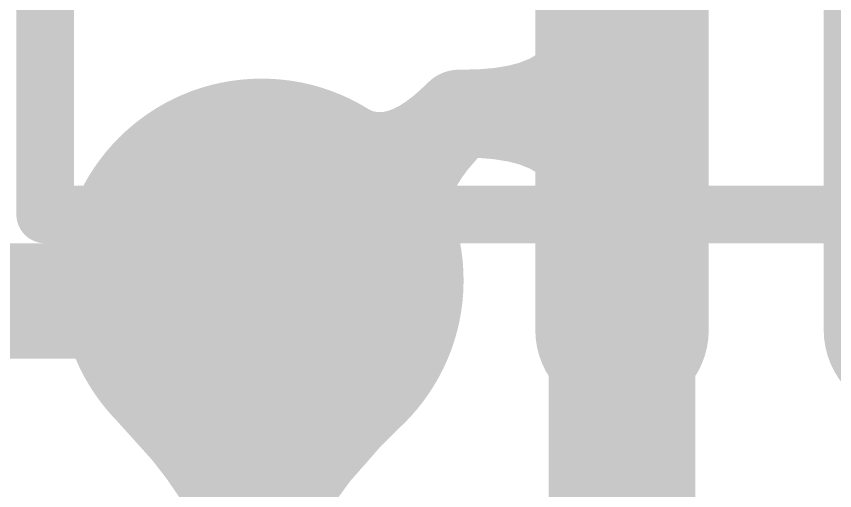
# Model space of a CAD drawing. Header units: inches. Extents: x 0.91 to 3.83, y 2.6 to 3.83.
# Drawn here: x 1.9738 to 2.0297, y 3.0008 to 3.0332 of the extents above; entities that cross this region are included whole.
import ezdxf

# ---------------------------------------------------------------- set-up
doc = ezdxf.new("R2010")
doc.units = ezdxf.units.IN
doc.header["$MEASUREMENT"] = 0
for name, color, linetype in [('Bottom Courtyard', 56, 'Continuous'), ('Bottom Layer', 5, 'Continuous'), ('Top Layer', 1, 'Continuous'), ('Top Overlay', 2, 'Continuous'), ('Top Paste', 8, 'Continuous'), ('Top Solder', 216, 'Continuous'), ('Via Holes', 16, 'Continuous')]:
    doc.layers.add(name, color=color, linetype=linetype)

# ---------------------------------------------------------------- blocks, each defined once
blk = doc.blocks.new('QFN50P500X500X80_HS_29N_CP2102N_344')
at = {"layer": 'Top Layer'}
h = blk.add_hatch(color=1, dxfattribs=at)
edge = h.paths.add_edge_path()
edge.add_arc((-0.059055, -0.106299), 0.004921, 180, 360)
edge.add_line((-0.054134, -0.106299), (-0.054134, -0.076772))
edge.add_arc((-0.059055, -0.076772), 0.004921, 0, 180)
edge.add_line((-0.063976, -0.076772), (-0.063976, -0.106299))
at = {"layer": 'Top Paste'}
h = blk.add_hatch(color=8, dxfattribs=at)
edge = h.paths.add_edge_path()
edge.add_arc((-0.059055, -0.106299), 0.004921, 180, 360)
edge.add_line((-0.054134, -0.106299), (-0.054134, -0.076772))
edge.add_arc((-0.059055, -0.076772), 0.004921, 0, 180)
edge.add_line((-0.063976, -0.076772), (-0.063976, -0.106299))
at = {"layer": 'Top Solder'}
h = blk.add_hatch(color=216, dxfattribs=at)
edge = h.paths.add_edge_path()
edge.add_arc((-0.059055, -0.106299), 0.005921, 180, 360)
edge.add_line((-0.053134, -0.106299), (-0.053134, -0.076772))
edge.add_arc((-0.059055, -0.076772), 0.005921, 0, 180)
edge.add_line((-0.064976, -0.076772), (-0.064976, -0.106299))
h = blk.add_hatch(color=216, dxfattribs=at)
edge = h.paths.add_edge_path()
edge.add_arc((-0.03937, -0.106299), 0.005921, 180, 360)
edge.add_line((-0.033449, -0.106299), (-0.033449, -0.076772))
edge.add_arc((-0.03937, -0.076772), 0.005921, 0, 180)
edge.add_line((-0.045291, -0.076772), (-0.045291, -0.106299))
at = {"layer": 'Bottom Courtyard'}
for points in [[(-0.098425, -0.098425, 0.003937, 0.003937, 0), (-0.098425, 0.098425, 0.003937, 0.003937, 0)], [(-0.098425, -0.098425, 0.003937, 0.003937, 0), (0.098425, -0.098425, 0.003937, 0.003937, 0)]]:
    blk.add_lwpolyline(points, format="xyseb", dxfattribs=at)
blk.add_lwpolyline([(-0.099409, -0.098425, 0.001969, 0.001969, 1), (-0.097441, -0.098425, 0.001969, 0.001969, 1)], format="xyseb", close=True, dxfattribs=at)
blk.add_lwpolyline([(-0.099409, -0.098425, 0.001969, 0.001969, 1), (-0.097441, -0.098425, 0.001969, 0.001969, 1)], format="xyseb", close=True, dxfattribs=at)
at = {"layer": 'Top Overlay'}
blk.add_lwpolyline([(-0.104331, -0.104331, 0.007874, 0.007874, 0), (-0.079724, -0.104331, 0.007874, 0.007874, 0)], format="xyseb", dxfattribs=at)
blk.add_lwpolyline([(-0.081693, -0.104331, 0.003937, 0.003937, 1), (-0.077756, -0.104331, 0.003937, 0.003937, 1)], format="xyseb", close=True, dxfattribs=at)

msp = doc.modelspace()

# ---------------------------------------------------------------- hatches: boundary and pattern name
at = {"layer": 'Bottom Layer'}
h = msp.add_hatch(color=5, dxfattribs=at)
edge = h.paths.add_edge_path()
edge.add_arc((1.990564, 3.015185), 0.01378, 0, 360)
msp.add_hatch(color=5, dxfattribs=at).paths.add_polyline_path([(1.987282, 2.993534), (1.987216, 2.99461), (1.987019, 2.995713), (1.986691, 2.996845), (1.986232, 2.998004), (1.985641, 2.999191), (1.984919, 3.000406), (1.984066, 3.001648), (1.983081, 3.002919), (1.980719, 3.005544), (2.000006, 3.005149), (1.998728, 3.003893), (1.996577, 3.001435), (1.995703, 3.000234), (1.994963, 2.999051), (1.994358, 2.997886), (1.993887, 2.996739), (1.993551, 2.995611), (1.993349, 2.994501), (1.993282, 2.993409)])
at = {"layer": 'Top Layer'}
for points in [[(2.004262, 3.029575), (2.005425, 3.029605), (2.006465, 3.029695), (2.007383, 3.029845), (2.008179, 3.030055), (2.008852, 3.030325), (2.009403, 3.030655), (2.009831, 3.031045), (2.010137, 3.031495), (2.010321, 3.032005), (2.010382, 3.032575), (2.010382, 3.020575), (2.010321, 3.021145), (2.010137, 3.021655), (2.009831, 3.022105), (2.009403, 3.022495), (2.008852, 3.022825), (2.008179, 3.023095), (2.007383, 3.023305), (2.006465, 3.023455), (2.005425, 3.023545), (2.004262, 3.023575)], [(2.004038, 3.029575), (2.005354, 3.029584), (2.010212, 3.0299), (2.010839, 3.030017), (2.011351, 3.030152), (2.011749, 3.030306), (2.012032, 3.030477), (2.012032, 3.022672), (2.011749, 3.022844), (2.011351, 3.022997), (2.010839, 3.023133), (2.010212, 3.02325), (2.008613, 3.02343), (2.006555, 3.023539), (2.004038, 3.023575)], [(2.006159, 3.024454), (2.005566, 3.02384), (2.0046, 3.022714), (2.004228, 3.022201), (2.003929, 3.021722), (2.003704, 3.021276), (2.003552, 3.020863), (2.003474, 3.020484), (2.00347, 3.020138), (2.003538, 3.019826), (1.997857, 3.026876), (1.998146, 3.02674), (1.998461, 3.026674), (1.998802, 3.026679), (1.999169, 3.026755), (1.999561, 3.026901), (1.99998, 3.027119), (2.000425, 3.027407), (2.000896, 3.027766), (2.001393, 3.028196), (2.001916, 3.028696)]]:
    msp.add_hatch(color=1, dxfattribs=at).paths.add_polyline_path(points)
h = msp.add_hatch(color=1, dxfattribs=at)
edge = h.paths.add_edge_path()
edge.add_arc((1.990564, 3.015185), 0.01378, 0, 360)
at = {"layer": 'Via Holes'}
h = msp.add_hatch(color=7, dxfattribs=at)
edge = h.paths.add_edge_path()
edge.add_arc((1.990564, 3.015185), 0.007874, 0, 360)

# ---------------------------------------------------------------- linework, layer by layer
at = {"layer": 'Bottom Layer'}
for points in [[(1.990282, 3.014903, 0.006, 0.006, 0), (1.990564, 3.015185, 0.006, 0.006, 0)], [(1.990282, 2.965282, 0.006, 0.006, 0), (1.990282, 3.014903, 0.006, 0.006, 0)]]:
    msp.add_lwpolyline(points, format="xyseb", dxfattribs=at)
for points in [[(1.989064, 3.015185, 0.003, 0.003, 1), (1.992064, 3.015185, 0.003, 0.003, 1)], [(1.988782, 3.014903, 0.003, 0.003, 1), (1.991782, 3.014903, 0.003, 0.003, 1)], [(1.988782, 3.014903, 0.003, 0.003, 1), (1.991782, 3.014903, 0.003, 0.003, 1)]]:
    msp.add_lwpolyline(points, format="xyseb", close=True, dxfattribs=at)
at = {"layer": 'Top Layer'}
for points in [[(2.015157, 2.976378, 0.01, 0.01, 0), (2.015157, 3.026575, 0.01, 0.01, 0)], [(1.992648, 3.015185, 0.006, 0.006, 0), (2.004038, 3.026575, 0.006, 0.006, 0)], [(2.004038, 3.026575, 0.006, 0.006, 0), (2.015157, 3.026575, 0.006, 0.006, 0)], [(1.990564, 3.015185, 0.006, 0.006, 0), (1.992648, 3.015185, 0.006, 0.006, 0)]]:
    msp.add_lwpolyline(points, format="xyseb", dxfattribs=at)
for points in [[(2.012657, 3.026575, 0.005, 0.005, 1), (2.017657, 3.026575, 0.005, 0.005, 1)], [(2.002538, 3.026575, 0.003, 0.003, 1), (2.005538, 3.026575, 0.003, 0.003, 1)], [(2.002538, 3.026575, 0.003, 0.003, 1), (2.005538, 3.026575, 0.003, 0.003, 1)], [(2.013657, 3.026575, 0.003, 0.003, 1), (2.016657, 3.026575, 0.003, 0.003, 1)], [(1.989064, 3.015185, 0.003, 0.003, 1), (1.992064, 3.015185, 0.003, 0.003, 1)], [(1.991148, 3.015185, 0.003, 0.003, 1), (1.994148, 3.015185, 0.003, 0.003, 1)], [(1.991148, 3.015185, 0.003, 0.003, 1), (1.994148, 3.015185, 0.003, 0.003, 1)]]:
    msp.add_lwpolyline(points, format="xyseb", close=True, dxfattribs=at)

# ---------------------------------------------------------------- block references
msp.add_blockref('QFN50P500X500X80_HS_29N_CP2102N_344', (2.074213, 3.11811))

doc.saveas('drawing.dxf')
